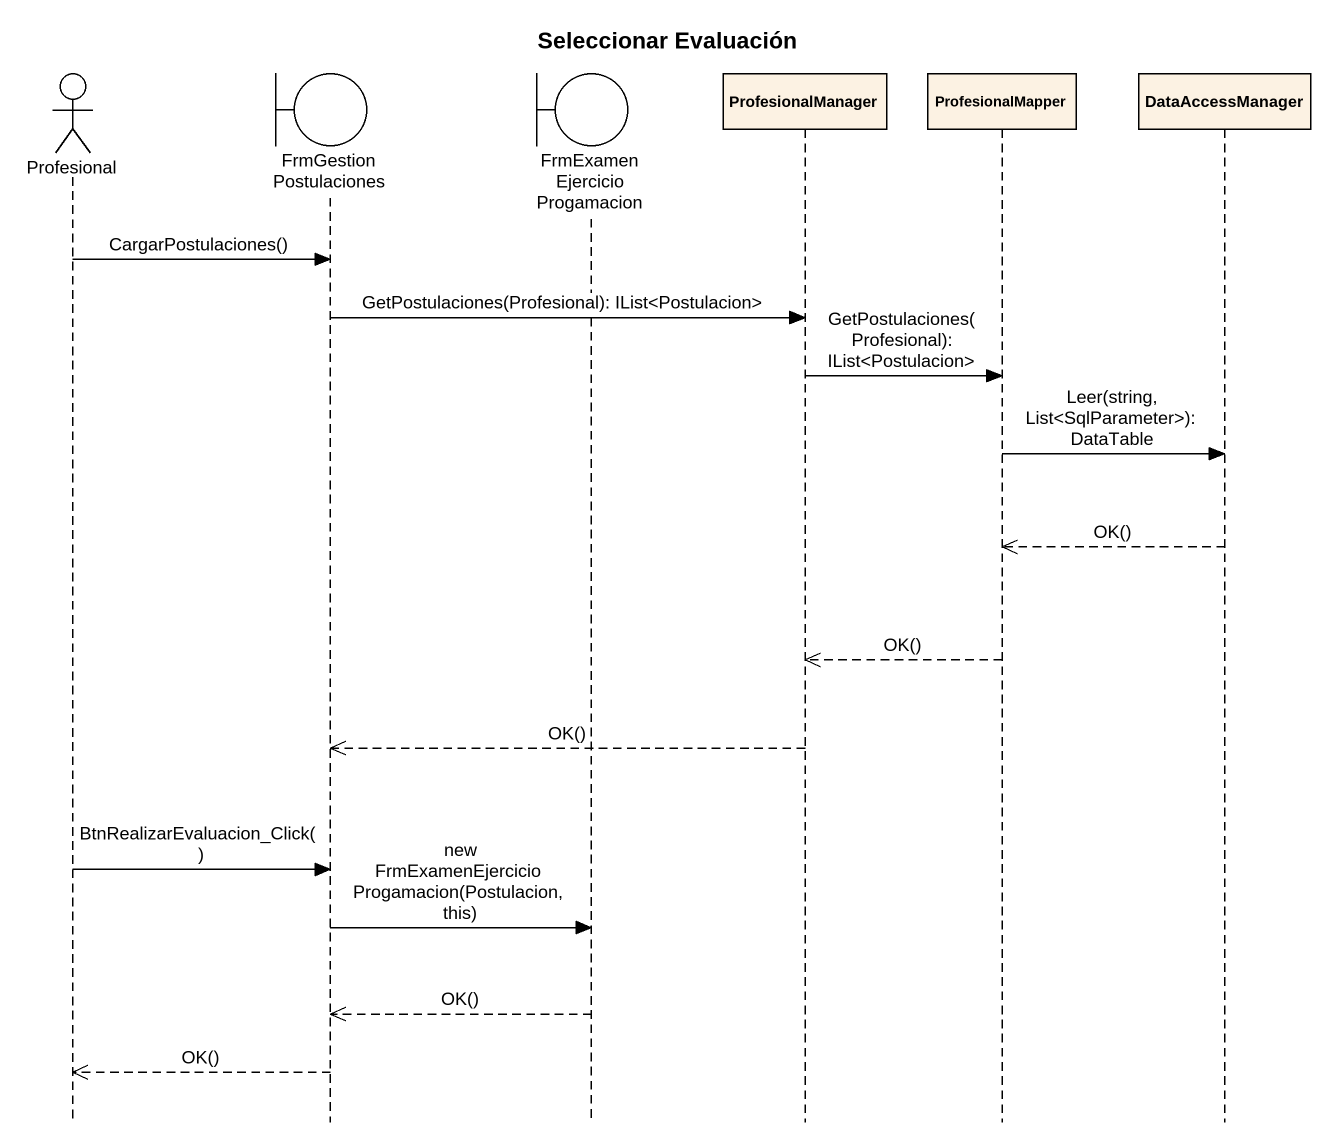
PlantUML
@startuml
title Seleccionar Evaluación
hide footbox
actor Profesional
boundary FrmGestionPostulaciones
boundary "FrmExamenEjercicioProgamacion" as FrmExamenEjercicioProgamacio
participant ProfesionalManager
participant ProfesionalMapper
participant DataAccessManager

Profesional -> FrmGestionPostulaciones : CargarPostulaciones()
FrmGestionPostulaciones -> ProfesionalManager : GetPostulaciones(Profesional): IList<Postulacion>
ProfesionalManager -> ProfesionalMapper : GetPostulaciones(Profesional): IList<Postulacion>
ProfesionalMapper -> DataAccessManager : Leer(string, List<SqlParameter>): DataTable
DataAccessManager -->> ProfesionalMapper : OK()
ProfesionalMapper -->> ProfesionalManager : OK()
ProfesionalManager -->> FrmGestionPostulaciones : OK()
Profesional -> FrmGestionPostulaciones : BtnRealizarEvaluacion_Click()
FrmGestionPostulaciones -> FrmExamenEjercicioProgamacio : new FrmExamenEjercicioProgamacion(Postulacion, this)
FrmExamenEjercicioProgamacio -->> FrmGestionPostulaciones : OK()
FrmGestionPostulaciones -->> Profesional : OK()
@enduml
